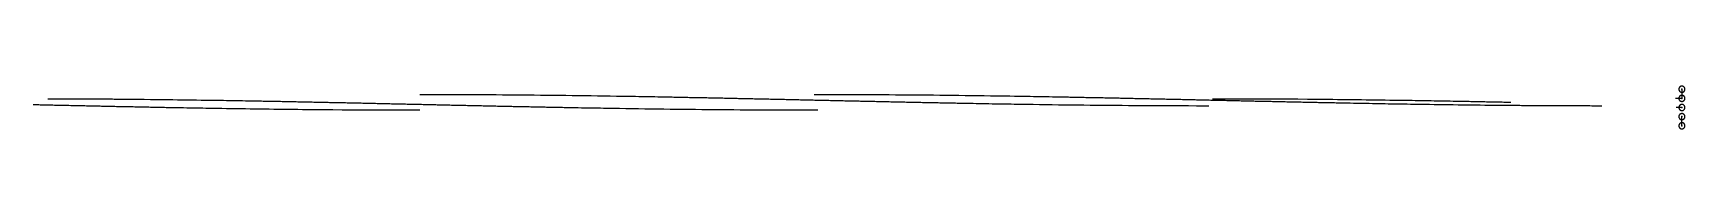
# Model space of a CAD drawing. Header units: millimetres. Extents: x -402 to 58, y -5 to 7.
import ezdxf

# ---------------------------------------------------------------- set-up
doc = ezdxf.new("R2010")
doc.units = ezdxf.units.MM
doc.layers.add('inside2', color=7, linetype='Continuous')
doc.layers.add('null', color=7, linetype='Continuous')
doc.layers.add('inside2_T', color=1, linetype='Continuous', true_color=0xff0000)

msp = doc.modelspace()

# ---------------------------------------------------------------- linework, layer by layer
at = {"layer": 'inside2'}
for points in [[(55.98, 5.85), (55.98, 6.7), (56.83, 6.7), (57.68, 6.7), (57.68, 5.85), (57.68, 5), (56.83, 5), (55.98, 5), (55.98, 5.85)], [(55.98, 3.31), (55.98, 4.16), (56.83, 4.16), (57.68, 4.16), (57.68, 3.31), (57.68, 2.46), (56.83, 2.46), (55.98, 2.46), (55.98, 3.31)], [(55.98, 0.77), (55.98, 1.62), (56.83, 1.62), (57.68, 1.62), (57.68, 0.77), (57.68, -0.08), (56.83, -0.08), (55.98, -0.08), (55.98, 0.77)], [(55.98, -1.77), (55.98, -0.92), (56.83, -0.92), (57.68, -0.92), (57.68, -1.77), (57.68, -2.62), (56.83, -2.62), (55.98, -2.62), (55.98, -1.77)], [(55.98, -4.31), (55.98, -3.46), (56.83, -3.46), (57.68, -3.46), (57.68, -4.31), (57.68, -5.16), (56.83, -5.16), (55.98, -5.16), (55.98, -4.31)]]:
    msp.add_rational_spline(points, [1, 0.707106781187, 1, 0.707106781187, 1, 0.707106781187, 1, 0.707106781187, 1], degree=2, knots=[0, 0, 0, 1.334246, 1.334246, 2.668492, 2.668492, 4.002738, 4.002738, 5.336984, 5.336984, 5.336984], dxfattribs=at)
at = {"layer": 'inside2_T'}
for points in [[(-293.97, 0), (-297.06, 0), (-299.71, 0), (-302.35, 0.01), (-305, 0.02), (-307.64, 0.03), (-310.29, 0.04), (-312.94, 0.05), (-315.58, 0.07), (-318.23, 0.09), (-320.88, 0.11), (-322.64, 0.13), (-323.96, 0.14), (-325.29, 0.15), (-326.61, 0.16), (-327.93, 0.18), (-329.26, 0.19), (-330.58, 0.21), (-331.9, 0.22), (-333.23, 0.24), (-334.55, 0.25), (-335.87, 0.27), (-337.19, 0.28), (-338.52, 0.3), (-339.84, 0.32), (-341.16, 0.34), (-342.48, 0.36), (-343.8, 0.38), (-345.13, 0.4), (-346.45, 0.42), (-347.77, 0.44), (-349.09, 0.46), (-349.97, 0.47), (-350.85, 0.48), (-351.73, 0.5), (-352.61, 0.51), (-353.49, 0.53), (-354.37, 0.54), (-355.25, 0.56), (-356.13, 0.57), (-357.01, 0.59), (-357.89, 0.6), (-358.77, 0.62), (-359.66, 0.64), (-360.54, 0.65), (-361.42, 0.67), (-362.3, 0.68), (-363.19, 0.7), (-363.63, 0.71), (-364.07, 0.72), (-364.52, 0.72), (-364.96, 0.73), (-365.4, 0.74), (-365.84, 0.75), (-366.28, 0.76), (-366.72, 0.77), (-367.17, 0.78), (-367.61, 0.78), (-368.05, 0.79), (-368.48, 0.8), (-368.92, 0.81), (-369.36, 0.82), (-369.79, 0.83), (-370.22, 0.84), (-370.65, 0.84), (-371.09, 0.85), (-371.52, 0.86), (-371.95, 0.87), (-372.38, 0.88), (-372.82, 0.89), (-373.26, 0.9), (-373.7, 0.91), (-375.06, 0.93), (-375.53, 0.94), (-376, 0.95), (-376.47, 0.96), (-376.95, 0.97), (-377.41, 0.98), (-377.88, 0.99), (-378.34, 1), (-378.79, 1.01), (-379.24, 1.02), (-379.68, 1.03), (-380.1, 1.04), (-380.52, 1.05), (-380.92, 1.06), (-381.31, 1.06), (-381.7, 1.07), (-382.09, 1.08), (-382.47, 1.09), (-382.86, 1.1), (-383.25, 1.1), (-383.64, 1.11), (-384.05, 1.12), (-384.46, 1.13), (-384.88, 1.14), (-385.3, 1.15), (-385.74, 1.16), (-386.18, 1.17), (-386.64, 1.18), (-387.1, 1.19), (-387.58, 1.2), (-388.06, 1.21), (-388.55, 1.22), (-389.04, 1.23), (-389.54, 1.24), (-390.05, 1.25), (-390.55, 1.26), (-391.06, 1.27), (-391.56, 1.29), (-392.07, 1.3), (-392.57, 1.31), (-393.07, 1.32), (-393.57, 1.33), (-394.07, 1.34), (-394.56, 1.35), (-395.04, 1.36), (-395.52, 1.37), (-395.99, 1.38), (-396.46, 1.39), (-396.92, 1.4), (-396.93, 1.4), (-397.38, 1.41), (-397.82, 1.42), (-398.26, 1.43), (-398.7, 1.44), (-399.12, 1.45), (-399.54, 1.46), (-399.95, 1.47), (-400.36, 1.48), (-400.75, 1.49), (-401.15, 1.5), (-401.53, 1.51)], [(-183.4, 0), (-187.36, 0), (-189.56, 0), (-191.77, 0.01), (-193.97, 0.01), (-196.18, 0.02), (-197.94, 0.03), (-199.71, 0.04), (-201.47, 0.05), (-203.23, 0.06), (-205, 0.07), (-206.76, 0.08), (-208.53, 0.09), (-210.29, 0.11), (-212.05, 0.12), (-213.82, 0.14), (-215.58, 0.16), (-217.35, 0.17), (-219.11, 0.19), (-220.87, 0.21), (-222.64, 0.23), (-224.4, 0.25), (-226.16, 0.27), (-227.93, 0.3), (-229.69, 0.32), (-231.45, 0.34), (-233.22, 0.37), (-234.98, 0.4), (-236.74, 0.42), (-238.5, 0.45), (-239.39, 0.46), (-240.27, 0.48), (-241.15, 0.49), (-242.03, 0.51), (-242.91, 0.52), (-243.79, 0.54), (-244.67, 0.55), (-245.56, 0.57), (-246.44, 0.58), (-247.32, 0.6), (-248.2, 0.61), (-249.08, 0.63), (-249.96, 0.64), (-250.4, 0.65), (-250.84, 0.66), (-251.28, 0.67), (-251.72, 0.68), (-252.16, 0.68), (-252.6, 0.69), (-253.04, 0.7), (-253.49, 0.71), (-253.93, 0.72), (-254.37, 0.73), (-254.81, 0.73), (-255.25, 0.74), (-255.69, 0.75), (-256.13, 0.76), (-256.57, 0.77), (-257.01, 0.78), (-257.45, 0.78), (-257.89, 0.79), (-258.33, 0.8), (-258.77, 0.81), (-259.21, 0.82), (-259.65, 0.83), (-260.09, 0.84), (-260.53, 0.85), (-260.97, 0.85), (-261.41, 0.86), (-261.85, 0.87), (-262.3, 0.88), (-262.74, 0.89), (-263.18, 0.9), (-263.62, 0.91), (-264.06, 0.92), (-264.5, 0.93), (-264.94, 0.93), (-265.38, 0.94), (-265.82, 0.95), (-266.26, 0.96), (-266.7, 0.97), (-267.14, 0.98), (-267.58, 0.99), (-268.02, 1), (-268.46, 1.01), (-268.9, 1.02), (-269.34, 1.03), (-269.78, 1.03), (-270.22, 1.04), (-270.66, 1.05), (-271.1, 1.06), (-271.54, 1.07), (-271.98, 1.08), (-272.42, 1.09), (-272.87, 1.1), (-273.31, 1.11), (-273.75, 1.12), (-274.19, 1.13), (-274.63, 1.14), (-275.07, 1.15), (-275.51, 1.16), (-275.95, 1.17), (-276.39, 1.18), (-276.83, 1.19), (-277.27, 1.2), (-277.71, 1.2), (-278.15, 1.21), (-278.59, 1.22), (-279.03, 1.23), (-279.47, 1.24), (-279.91, 1.25), (-280.35, 1.26), (-280.79, 1.27), (-281.23, 1.28), (-281.67, 1.29), (-282.11, 1.3), (-282.55, 1.31), (-282.99, 1.32), (-283.43, 1.33), (-283.87, 1.34), (-284.31, 1.35), (-284.75, 1.36), (-285.19, 1.37), (-285.63, 1.38), (-286.07, 1.39), (-286.51, 1.4), (-286.96, 1.41), (-287.4, 1.42), (-287.84, 1.43), (-288.28, 1.44), (-288.72, 1.45), (-289.16, 1.46), (-289.6, 1.47), (-290.04, 1.48), (-290.48, 1.49), (-290.92, 1.5), (-291.36, 1.51), (-291.8, 1.52), (-292.24, 1.53), (-292.68, 1.54), (-293.12, 1.55), (-293.56, 1.56), (-294, 1.57), (-294.44, 1.57), (-294.88, 1.58), (-295.32, 1.59), (-295.76, 1.6), (-296.2, 1.61), (-296.64, 1.62), (-297.08, 1.63), (-297.52, 1.64), (-297.96, 1.65), (-298.4, 1.66), (-298.84, 1.67), (-299.28, 1.68), (-299.72, 1.69), (-300.16, 1.7), (-300.6, 1.71), (-301.04, 1.72), (-301.48, 1.73), (-301.92, 1.74), (-302.36, 1.75), (-302.8, 1.76), (-303.24, 1.77), (-303.68, 1.78), (-304.12, 1.79), (-304.56, 1.8), (-305.01, 1.81), (-305.45, 1.82), (-305.89, 1.83), (-306.33, 1.84), (-306.77, 1.85), (-307.21, 1.86), (-307.65, 1.87), (-308.09, 1.88), (-308.53, 1.89), (-308.97, 1.9), (-309.41, 1.91), (-309.85, 1.92), (-310.29, 1.93), (-310.73, 1.93), (-311.17, 1.94), (-311.61, 1.95), (-312.05, 1.96), (-312.49, 1.97), (-312.93, 1.98), (-313.37, 1.99), (-313.81, 2), (-314.25, 2.01), (-314.69, 2.02), (-315.13, 2.03), (-315.57, 2.04), (-316.01, 2.05), (-316.45, 2.06), (-316.89, 2.07), (-317.33, 2.08), (-317.77, 2.09), (-318.21, 2.09), (-318.65, 2.1), (-319.09, 2.11), (-319.53, 2.12), (-319.97, 2.13), (-320.41, 2.14), (-320.85, 2.15), (-321.29, 2.16), (-321.73, 2.17), (-322.17, 2.18), (-322.61, 2.19), (-323.05, 2.2), (-323.5, 2.2), (-323.94, 2.21), (-324.38, 2.22), (-324.82, 2.23), (-325.26, 2.24), (-325.7, 2.25), (-326.14, 2.26), (-326.58, 2.27), (-327.02, 2.28), (-327.46, 2.28), (-327.9, 2.29), (-328.34, 2.3), (-328.78, 2.31), (-329.22, 2.32), (-329.66, 2.33), (-330.1, 2.34), (-330.54, 2.35), (-330.98, 2.35), (-331.42, 2.36), (-331.86, 2.37), (-332.3, 2.38), (-332.74, 2.39), (-333.18, 2.4), (-333.62, 2.4), (-334.06, 2.41), (-334.5, 2.42), (-334.94, 2.43), (-335.38, 2.44), (-335.82, 2.45), (-336.26, 2.45), (-336.71, 2.46), (-337.15, 2.47), (-337.59, 2.48), (-338.03, 2.49), (-338.91, 2.5), (-339.79, 2.52), (-340.67, 2.53), (-341.55, 2.55), (-342.43, 2.56), (-343.31, 2.58), (-344.19, 2.59), (-345.07, 2.61), (-345.95, 2.62), (-346.84, 2.64), (-347.72, 2.65), (-348.6, 2.67), (-349.48, 2.68), (-350.8, 2.7), (-352.12, 2.72), (-353.44, 2.74), (-354.77, 2.76), (-356.09, 2.78), (-357.41, 2.8), (-358.73, 2.82), (-360.05, 2.83), (-361.37, 2.85), (-362.69, 2.87), (-363.57, 2.88), (-364.45, 2.89), (-365.33, 2.9), (-366.21, 2.91), (-367.1, 2.92), (-367.98, 2.93), (-368.86, 2.94), (-370.63, 2.96), (-371.07, 2.96), (-371.95, 2.97), (-372.84, 2.98), (-373.72, 2.99), (-374.6, 3), (-375.92, 3.01), (-376.8, 3.02), (-377.24, 3.02), (-377.67, 3.02), (-378.11, 3.03), (-378.55, 3.03), (-378.98, 3.03), (-379.42, 3.04), (-379.86, 3.04), (-380.31, 3.04), (-380.75, 3.05), (-381.2, 3.05), (-381.64, 3.05), (-382.09, 3.06), (-382.53, 3.06), (-382.98, 3.06), (-383.42, 3.07), (-383.86, 3.07), (-384.3, 3.07), (-384.74, 3.07), (-385.18, 3.08), (-385.61, 3.08), (-386.05, 3.08), (-386.48, 3.08), (-386.92, 3.09), (-387.35, 3.09), (-387.79, 3.09), (-388.23, 3.09), (-388.67, 3.1), (-389.11, 3.1), (-390.45, 3.1), (-390.91, 3.11), (-391.36, 3.11), (-391.82, 3.11), (-392.27, 3.11), (-392.72, 3.11), (-393.16, 3.11), (-393.59, 3.12), (-394.02, 3.12), (-394.43, 3.12), (-394.85, 3.12), (-395.26, 3.12), (-395.67, 3.12), (-396.09, 3.12), (-396.51, 3.12), (-397.4, 3.13)], [(-74.71, 1.18), (-75.89, 1.18), (-78.09, 1.18), (-80.3, 1.19), (-82.5, 1.19), (-84.7, 1.2), (-86.91, 1.21), (-89.11, 1.22), (-91.31, 1.23), (-93.52, 1.25), (-95.28, 1.26), (-97.04, 1.27), (-98.8, 1.28), (-100.57, 1.3), (-102.33, 1.31), (-104.09, 1.33), (-105.86, 1.35), (-107.62, 1.36), (-109.38, 1.38), (-111.14, 1.4), (-112.91, 1.42), (-114.67, 1.44), (-116.43, 1.46), (-118.19, 1.49), (-119.95, 1.51), (-121.72, 1.54), (-123.48, 1.56), (-125.24, 1.59), (-127, 1.61), (-128.76, 1.64), (-129.65, 1.65), (-130.53, 1.67), (-131.41, 1.68), (-132.29, 1.7), (-133.17, 1.71), (-134.05, 1.73), (-134.93, 1.74), (-135.81, 1.76), (-136.69, 1.77), (-137.57, 1.79), (-138.45, 1.8), (-139.33, 1.82), (-140.22, 1.84), (-140.66, 1.84), (-141.1, 1.85), (-141.54, 1.86), (-141.98, 1.87), (-142.42, 1.88), (-142.86, 1.88), (-143.3, 1.89), (-143.74, 1.9), (-144.18, 1.91), (-144.62, 1.92), (-145.06, 1.93), (-145.5, 1.93), (-145.94, 1.94), (-146.38, 1.95), (-146.82, 1.96), (-147.26, 1.97), (-147.7, 1.98), (-148.14, 1.99), (-148.58, 1.99), (-149.02, 2), (-149.46, 2.01), (-149.9, 2.02), (-150.34, 2.03), (-150.78, 2.04), (-151.22, 2.05), (-151.66, 2.06), (-152.1, 2.06), (-152.55, 2.07), (-152.99, 2.08), (-153.43, 2.09), (-153.87, 2.1), (-154.31, 2.11), (-154.75, 2.12), (-155.19, 2.13), (-155.63, 2.14), (-156.07, 2.15), (-156.51, 2.15), (-156.95, 2.16), (-157.39, 2.17), (-157.83, 2.18), (-158.27, 2.19), (-158.71, 2.2), (-159.15, 2.21), (-159.59, 2.22), (-160.03, 2.23), (-160.47, 2.24), (-160.91, 2.25), (-161.35, 2.26), (-161.79, 2.27), (-162.23, 2.27), (-162.67, 2.28), (-163.11, 2.29), (-163.55, 2.3), (-163.99, 2.31), (-164.43, 2.32), (-164.87, 2.33), (-165.31, 2.34), (-165.75, 2.35), (-166.19, 2.36), (-166.63, 2.37), (-167.07, 2.38), (-167.51, 2.39), (-167.95, 2.4), (-168.39, 2.41), (-168.84, 2.42), (-169.28, 2.43), (-169.72, 2.44), (-170.16, 2.45), (-170.6, 2.46), (-171.04, 2.47), (-171.48, 2.48), (-171.92, 2.49), (-172.36, 2.49), (-172.8, 2.5), (-173.24, 2.51), (-173.68, 2.52), (-174.12, 2.53), (-174.56, 2.54), (-175, 2.55), (-175.44, 2.56), (-175.88, 2.57), (-176.32, 2.58), (-176.76, 2.59), (-177.2, 2.6), (-177.64, 2.61), (-178.08, 2.62), (-178.52, 2.63), (-178.96, 2.64), (-179.4, 2.65), (-179.84, 2.66), (-180.28, 2.67), (-180.72, 2.68), (-181.16, 2.69), (-181.6, 2.7), (-182.04, 2.71), (-182.48, 2.72), (-182.92, 2.73), (-183.36, 2.74), (-183.8, 2.75), (-184.24, 2.76), (-184.68, 2.77), (-185.12, 2.78), (-185.56, 2.79), (-186.01, 2.8), (-186.45, 2.81), (-186.89, 2.82), (-187.33, 2.83), (-187.77, 2.84), (-188.21, 2.85), (-188.65, 2.86), (-189.09, 2.87), (-189.53, 2.88), (-189.97, 2.89), (-190.41, 2.9), (-190.85, 2.91), (-191.29, 2.92), (-191.73, 2.93), (-192.17, 2.94), (-192.61, 2.95), (-193.05, 2.96), (-193.49, 2.97), (-193.93, 2.97), (-194.37, 2.98), (-194.81, 2.99), (-195.25, 3), (-195.69, 3.01), (-196.13, 3.02), (-196.57, 3.03), (-197.01, 3.04), (-197.45, 3.05), (-197.89, 3.06), (-198.33, 3.07), (-198.77, 3.08), (-199.21, 3.09), (-199.65, 3.1), (-200.09, 3.11), (-200.54, 3.12), (-200.98, 3.13), (-201.42, 3.14), (-201.86, 3.15), (-202.3, 3.16), (-202.74, 3.17), (-203.18, 3.18), (-203.62, 3.19), (-204.06, 3.2), (-204.5, 3.21), (-204.94, 3.21), (-205.38, 3.22), (-205.82, 3.23), (-206.26, 3.24), (-206.7, 3.25), (-207.14, 3.26), (-207.58, 3.27), (-208.02, 3.28), (-208.46, 3.29), (-208.9, 3.3), (-209.34, 3.31), (-209.78, 3.32), (-210.22, 3.33), (-210.66, 3.34), (-211.1, 3.34), (-211.54, 3.35), (-211.98, 3.36), (-212.43, 3.37), (-212.87, 3.38), (-213.31, 3.39), (-213.75, 3.4), (-214.19, 3.41), (-214.63, 3.42), (-215.07, 3.43), (-215.51, 3.43), (-215.95, 3.44), (-216.39, 3.45), (-216.83, 3.46), (-217.27, 3.47), (-217.71, 3.48), (-218.15, 3.49), (-218.59, 3.5), (-219.03, 3.5), (-219.47, 3.51), (-219.91, 3.52), (-220.35, 3.53), (-220.79, 3.54), (-221.23, 3.55), (-221.67, 3.56), (-222.12, 3.56), (-222.56, 3.57), (-223, 3.58), (-223.44, 3.59), (-223.88, 3.6), (-224.32, 3.61), (-224.76, 3.61), (-225.2, 3.62), (-225.64, 3.63), (-226.08, 3.64), (-226.52, 3.65), (-226.96, 3.66), (-227.4, 3.66), (-227.84, 3.67), (-228.72, 3.69), (-229.6, 3.7), (-230.49, 3.72), (-231.37, 3.73), (-232.25, 3.75), (-233.13, 3.76), (-234.01, 3.78), (-234.89, 3.79), (-235.77, 3.81), (-236.65, 3.82), (-237.54, 3.84), (-238.42, 3.85), (-239.3, 3.87), (-241.06, 3.89), (-242.82, 3.92), (-244.59, 3.94), (-246.35, 3.97), (-248.11, 3.99), (-249.88, 4.02), (-251.64, 4.04), (-253.4, 4.06), (-255.17, 4.08), (-256.93, 4.1), (-258.69, 4.12), (-260.46, 4.14), (-262.22, 4.16), (-263.99, 4.18), (-265.75, 4.19), (-267.51, 4.21), (-269.28, 4.22), (-271.04, 4.23), (-272.81, 4.25), (-274.57, 4.26), (-276.33, 4.27), (-278.54, 4.28), (-280.74, 4.29), (-282.95, 4.3), (-285.15, 4.31), (-287.36, 4.31), (-289.56, 4.32), (-291.77, 4.32), (-293.97, 4.32)], [(34.55, 1.18), (34.12, 1.18), (33.68, 1.18), (33.21, 1.18), (32.73, 1.18), (32.24, 1.18), (31.75, 1.18), (31.25, 1.19), (30.76, 1.19), (30.27, 1.19), (29.79, 1.19), (29.32, 1.19), (28.86, 1.19), (28.41, 1.19), (27.11, 1.19), (26.69, 1.2), (26.27, 1.2), (25.85, 1.2), (25.43, 1.2), (25.01, 1.2), (24.59, 1.2), (24.16, 1.21), (23.73, 1.21), (23.3, 1.21), (22.86, 1.21), (22.42, 1.21), (21.97, 1.21), (21.52, 1.22), (21.07, 1.22), (20.62, 1.22), (20.16, 1.22), (19.71, 1.23), (19.25, 1.23), (18.8, 1.23), (17.47, 1.24), (15.72, 1.25), (15.29, 1.25), (14.86, 1.25), (14.42, 1.26), (13.99, 1.26), (13.56, 1.26), (13.12, 1.27), (12.69, 1.27), (12.25, 1.27), (11.8, 1.28), (11.36, 1.28), (10.91, 1.28), (10.46, 1.29), (10.01, 1.29), (9.57, 1.29), (9.12, 1.3), (8.68, 1.3), (8.24, 1.31), (7.8, 1.31), (7.36, 1.31), (6.92, 1.32), (6.49, 1.32), (6.05, 1.33), (5.61, 1.33), (5.18, 1.33), (4.74, 1.34), (4.3, 1.34), (3.85, 1.35), (3.41, 1.35), (2.97, 1.36), (2.53, 1.36), (2.09, 1.37), (0.76, 1.38), (-0.12, 1.39), (-1, 1.4), (-1.88, 1.41), (-2.76, 1.42), (-3.64, 1.43), (-4.08, 1.44), (-4.52, 1.44), (-5.4, 1.45), (-6.72, 1.47), (-8.04, 1.49), (-9.36, 1.5), (-10.69, 1.52), (-12.01, 1.54), (-13.33, 1.56), (-14.65, 1.58), (-15.98, 1.6), (-17.3, 1.62), (-18.62, 1.64), (-19.5, 1.65), (-20.38, 1.67), (-21.27, 1.68), (-22.15, 1.7), (-23.03, 1.71), (-23.91, 1.73), (-24.79, 1.74), (-25.67, 1.76), (-26.55, 1.77), (-27.43, 1.79), (-28.31, 1.8), (-29.19, 1.82), (-30.08, 1.84), (-30.96, 1.85), (-31.84, 1.87), (-32.72, 1.88), (-33.6, 1.9), (-34.48, 1.92), (-35.36, 1.93), (-35.8, 1.94), (-36.24, 1.95), (-36.68, 1.96), (-37.12, 1.97), (-37.56, 1.98), (-38, 1.99), (-38.44, 1.99), (-38.88, 2), (-39.32, 2.01), (-39.76, 2.02), (-40.2, 2.03), (-40.64, 2.04), (-41.08, 2.05), (-41.52, 2.06), (-41.96, 2.06), (-42.4, 2.07), (-42.84, 2.08), (-43.28, 2.09), (-43.72, 2.1), (-44.16, 2.11), (-44.6, 2.12), (-45.04, 2.13), (-45.48, 2.14), (-45.92, 2.15), (-46.36, 2.15), (-46.8, 2.16), (-47.24, 2.17), (-47.68, 2.18), (-48.13, 2.19), (-48.57, 2.2), (-49.01, 2.21), (-49.45, 2.22), (-49.89, 2.23), (-50.33, 2.24), (-50.77, 2.25), (-51.21, 2.26), (-51.65, 2.27), (-52.09, 2.27), (-52.53, 2.28), (-52.97, 2.29), (-53.41, 2.3), (-53.85, 2.31), (-54.29, 2.32), (-54.73, 2.33), (-55.17, 2.34), (-55.61, 2.35), (-56.05, 2.36), (-56.49, 2.37), (-56.93, 2.38), (-57.37, 2.39), (-57.81, 2.4), (-58.25, 2.41), (-58.69, 2.42), (-59.13, 2.43), (-59.57, 2.44), (-60.01, 2.45), (-60.45, 2.46), (-60.89, 2.47), (-61.33, 2.48), (-61.77, 2.48), (-62.21, 2.49), (-62.65, 2.5), (-63.09, 2.51), (-63.53, 2.52), (-63.97, 2.53), (-64.41, 2.54), (-64.85, 2.55), (-65.29, 2.56), (-65.73, 2.57), (-66.18, 2.58), (-66.62, 2.59), (-67.06, 2.6), (-67.5, 2.61), (-67.94, 2.62), (-68.38, 2.63), (-68.82, 2.64), (-69.26, 2.65), (-69.7, 2.66), (-70.14, 2.67), (-70.58, 2.68), (-71.02, 2.69), (-71.46, 2.7), (-71.9, 2.71), (-72.34, 2.72), (-72.78, 2.73), (-73.22, 2.74), (-73.66, 2.75), (-74.1, 2.76), (-74.54, 2.77), (-74.98, 2.78), (-75.42, 2.79), (-75.86, 2.8), (-76.3, 2.81), (-76.74, 2.82), (-77.18, 2.83), (-77.62, 2.84), (-78.06, 2.85), (-78.5, 2.86), (-78.94, 2.87), (-79.38, 2.88), (-79.82, 2.89), (-80.26, 2.9), (-80.7, 2.91), (-81.15, 2.92), (-81.59, 2.93), (-82.03, 2.94), (-82.47, 2.95), (-82.91, 2.96), (-83.35, 2.97), (-83.79, 2.97), (-84.23, 2.98), (-84.67, 2.99), (-85.11, 3), (-85.55, 3.01), (-85.99, 3.02), (-86.43, 3.03), (-86.87, 3.04), (-87.31, 3.05), (-87.75, 3.06), (-88.19, 3.07), (-88.63, 3.08), (-89.07, 3.09), (-89.51, 3.1), (-89.95, 3.11), (-90.39, 3.12), (-90.83, 3.13), (-91.27, 3.14), (-91.71, 3.15), (-92.15, 3.16), (-92.59, 3.17), (-93.03, 3.18), (-93.47, 3.19), (-93.91, 3.2), (-94.36, 3.21), (-94.8, 3.21), (-95.24, 3.22), (-95.68, 3.23), (-96.12, 3.24), (-96.56, 3.25), (-97, 3.26), (-97.44, 3.27), (-97.88, 3.28), (-98.32, 3.29), (-98.76, 3.3), (-99.2, 3.31), (-99.64, 3.32), (-100.08, 3.33), (-100.52, 3.34), (-100.96, 3.34), (-101.4, 3.35), (-101.84, 3.36), (-102.28, 3.37), (-102.72, 3.38), (-103.16, 3.39), (-103.6, 3.4), (-104.04, 3.41), (-104.48, 3.42), (-104.92, 3.43), (-105.36, 3.43), (-105.81, 3.44), (-106.25, 3.45), (-106.69, 3.46), (-107.13, 3.47), (-107.57, 3.48), (-108.01, 3.49), (-108.45, 3.5), (-108.89, 3.5), (-109.33, 3.51), (-109.77, 3.52), (-110.21, 3.53), (-110.65, 3.54), (-111.09, 3.55), (-111.53, 3.56), (-111.97, 3.56), (-112.41, 3.57), (-112.85, 3.58), (-113.29, 3.59), (-113.73, 3.6), (-114.17, 3.61), (-114.62, 3.61), (-115.06, 3.62), (-115.5, 3.63), (-115.94, 3.64), (-116.38, 3.65), (-116.82, 3.66), (-117.26, 3.66), (-118.14, 3.68), (-119.02, 3.7), (-119.9, 3.71), (-120.78, 3.73), (-121.66, 3.74), (-122.55, 3.76), (-123.43, 3.77), (-124.31, 3.79), (-125.19, 3.8), (-126.07, 3.82), (-126.95, 3.83), (-127.83, 3.84), (-128.71, 3.86), (-130.04, 3.88), (-131.8, 3.91), (-133.56, 3.93), (-135.33, 3.96), (-137.09, 3.98), (-138.85, 4.01), (-140.61, 4.03), (-142.38, 4.05), (-144.14, 4.07), (-145.9, 4.09), (-147.67, 4.11), (-149.43, 4.13), (-151.2, 4.15), (-152.96, 4.17), (-154.72, 4.18), (-156.49, 4.2), (-158.25, 4.21), (-160.01, 4.23), (-161.78, 4.24), (-163.54, 4.25), (-165.31, 4.26), (-167.07, 4.27), (-168.83, 4.28), (-170.6, 4.29), (-172.36, 4.3), (-174.13, 4.3), (-175.89, 4.31), (-178.1, 4.31), (-180.3, 4.32), (-182.51, 4.32), (-184.4, 4.32)], [(9.24, 2.16), (8.77, 2.17), (8.29, 2.18), (7.82, 2.19), (7.36, 2.2), (6.9, 2.21), (5.55, 2.23), (5.11, 2.24), (4.68, 2.25), (4.24, 2.26), (3.81, 2.27), (3.38, 2.28), (2.95, 2.29), (2.52, 2.29), (2.09, 2.3), (1.65, 2.31), (1.22, 2.32), (0.78, 2.33), (0.34, 2.34), (-0.1, 2.35), (-0.54, 2.35), (-0.98, 2.36), (-1.42, 2.37), (-1.86, 2.38), (-2.3, 2.39), (-2.75, 2.4), (-3.19, 2.41), (-3.63, 2.41), (-4.07, 2.42), (-4.51, 2.43), (-4.96, 2.44), (-5.84, 2.45), (-6.72, 2.47), (-7.6, 2.49), (-8.49, 2.5), (-9.37, 2.52), (-10.25, 2.53), (-11.13, 2.55), (-12.01, 2.56), (-12.89, 2.58), (-13.77, 2.59), (-14.65, 2.61), (-15.53, 2.62), (-16.41, 2.64), (-17.29, 2.65), (-18.17, 2.67), (-19.05, 2.68), (-20.37, 2.7), (-21.69, 2.72), (-23.01, 2.74), (-24.33, 2.76), (-25.65, 2.78), (-26.97, 2.8), (-28.29, 2.82), (-29.61, 2.83), (-30.94, 2.85), (-32.26, 2.87), (-33.58, 2.88), (-34.9, 2.9), (-36.22, 2.91), (-37.55, 2.93), (-38.87, 2.94), (-40.19, 2.96), (-41.51, 2.97), (-42.84, 2.98), (-44.16, 3), (-45.48, 3.01), (-47.24, 3.02), (-49.89, 3.04), (-52.53, 3.06), (-55.18, 3.08), (-57.82, 3.09), (-60.47, 3.11), (-63.11, 3.12), (-65.75, 3.12), (-68.4, 3.13), (-71.04, 3.13), (-73.67, 3.13), (-73.69, 3.13)]]:
    msp.add_lwpolyline(points, dxfattribs=at)
at = {"layer": 'null'}
for points in [[(56.79, 5.85), (56.83, 3.31), (55.02, 3.31)], [(56.83, 0.77), (55.23, 0.77)], [(56.83, -4.31), (56.83, -1.7)]]:
    msp.add_lwpolyline(points, dxfattribs=at)
for p in [(56.83, 5.85), (56.83, 3.31), (56.83, 0.77), (56.83, -1.77), (56.83, -4.31)]:
    msp.add_point(p, dxfattribs=at)

doc.saveas('drawing.dxf')
